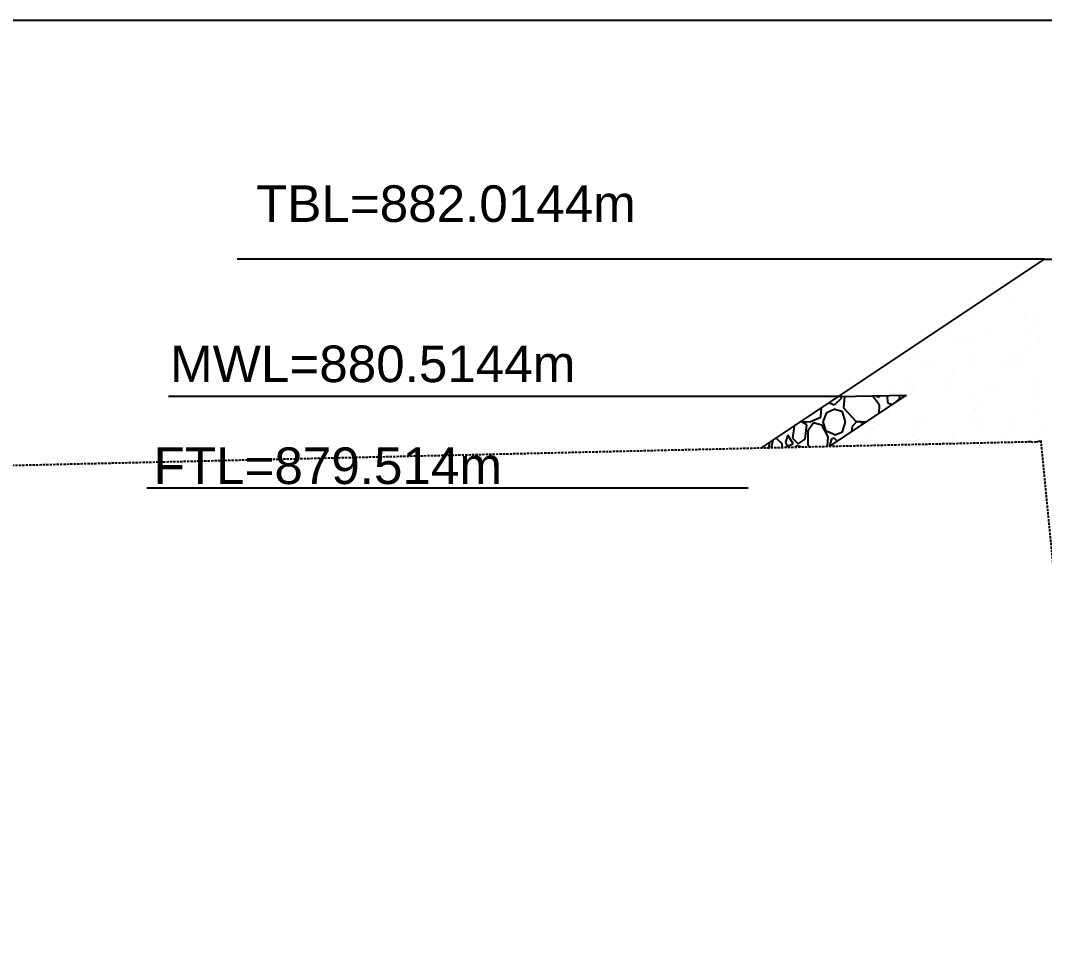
# Model space of a CAD drawing. Header units: millimetres. Extents: x 2640 to 12113, y 6003 to 13668.
# Drawn here: x 3018.2 to 3130.1, y 11365.7 to 11465.6 of the extents above; entities that cross this region are included whole.
import ezdxf

# ---------------------------------------------------------------- set-up
doc = ezdxf.new("R2010")
doc.units = ezdxf.units.MM
doc.linetypes.add('HIDDEN', pattern=[0.375, 0.25, -0.125])
doc.layers.add('GL', color=3, linetype='HIDDEN')
doc.styles.get("Standard").update_dxf_attribs({"font": 'arial.ttf'})

msp = doc.modelspace()

# ---------------------------------------------------------------- linework, layer by layer
at = {"color": 1}
msp.add_line((3130.045, 11439.536), (3041.878, 11439.536), dxfattribs=at)
for p, q in [((3099.133, 11418.929), (3130.045, 11439.536)), ((3130.045, 11439.536), (3160.045, 11439.536)), ((3106.605, 11419.103), (3114.965, 11424.676)), ((3107.559, 11424.546), (3114.965, 11424.676))]:
    msp.add_line(p, q)
at = {"linetype": 'Continuous'}
for p, q in [((3129.033, 11438.545), (3129.033, 11438.545)), ((3127.357, 11436.865), (3127.357, 11436.865)), ((3124.865, 11435.703), (3124.865, 11435.703)), ((3125.294, 11436.171), (3125.294, 11436.171)), ((3125.656, 11436.051), (3125.656, 11436.051)), ((3126.489, 11435.322), (3126.489, 11435.322)), ((3122.549, 11433.174), (3122.549, 11433.174)), ((3127.811, 11433.415), (3127.811, 11433.415)), ((3128.81, 11433.068), (3128.81, 11433.068)), ((3124.108, 11431.887), (3124.108, 11431.887)), ((3129.002, 11432.047), (3129.002, 11432.047)), ((3119.214, 11431.727), (3119.214, 11431.727)), ((3120.524, 11430.965), (3120.524, 11430.965)), ((3121.543, 11431.073), (3121.543, 11431.073)), ((3122.449, 11431.017), (3122.449, 11431.017)), ((3128.083, 11431.35), (3128.083, 11431.35)), ((3129.548, 11430.745), (3129.548, 11430.745)), ((3120.095, 11430.497), (3120.095, 11430.497)), ((3128.257, 11430.028), (3128.257, 11430.028)), ((3115.275, 11428.732), (3115.275, 11428.732)), ((3116.089, 11428.966), (3116.089, 11428.966)), ((3121.815, 11429.008), (3121.815, 11429.008)), ((3126.353, 11429.212), (3126.353, 11429.212)), ((3126.736, 11428.461), (3126.736, 11428.461)), ((3127.524, 11428.535), (3127.524, 11428.535)), ((3116.948, 11428.141), (3116.948, 11428.141)), ((3117.778, 11427.968), (3117.778, 11427.968)), ((3121.842, 11428.301), (3121.842, 11428.301)), ((3121.989, 11427.686), (3121.989, 11427.686)), ((3125.671, 11428.141), (3125.671, 11428.141)), ((3127.095, 11428.067), (3127.095, 11428.067)), ((3115.547, 11426.667), (3115.547, 11426.667)), ((3119.993, 11427.161), (3119.993, 11427.161)), ((3128.711, 11426.578), (3128.711, 11426.578)), ((3113.632, 11425.11), (3113.632, 11425.11)), ((3115.324, 11425.29), (3115.324, 11425.29)), ((3115.721, 11425.345), (3115.721, 11425.345)), ((3115.753, 11425.759), (3115.753, 11425.759)), ((3119.298, 11425.078), (3119.298, 11425.078)), ((3119.31, 11426.09), (3119.31, 11426.09)), ((3124.193, 11425.238), (3124.193, 11425.238)), ((3124.778, 11425.539), (3124.778, 11425.539)), ((3128.824, 11425.158), (3128.824, 11425.158)), ((3129.087, 11425.398), (3129.087, 11425.398)), ((3107.858, 11424.308), (3107.096, 11423.609)), ((3107.837, 11424.551), (3107.858, 11424.308)), ((3108.217, 11424.557), (3108.112, 11423.292)), ((3109.51, 11424.758), (3109.51, 11424.758)), ((3112.049, 11423.609), (3111.274, 11424.611)), ((3111.858, 11424.435), (3111.655, 11424.618)), ((3112.189, 11424.627), (3111.858, 11424.435)), ((3112.849, 11424.639), (3112.938, 11423.8)), ((3114.208, 11424.308), (3113.661, 11423.807)), ((3114.177, 11424.662), (3114.208, 11424.308)), ((3114.404, 11424.918), (3114.404, 11424.918)), ((3114.577, 11424.669), (3114.554, 11424.402)), ((3122.443, 11424.236), (3122.443, 11424.236)), ((3128.983, 11424.513), (3128.983, 11424.513)), ((3105.635, 11422.276), (3105.684, 11423.296)), ((3106.27, 11422.784), (3107.096, 11423.165)), ((3106.578, 11423.892), (3106.588, 11423.8)), ((3107.096, 11423.609), (3106.588, 11423.8)), ((3107.985, 11422.847), (3107.096, 11423.165)), ((3108.302, 11421.768), (3107.985, 11422.847)), ((3108.112, 11423.292), (3109.445, 11421.831)), ((3112.006, 11422.703), (3112.049, 11423.609)), ((3113.394, 11423.628), (3112.938, 11423.8)), ((3122.324, 11422.861), (3122.324, 11422.861)), ((3122.464, 11423.107), (3122.464, 11423.107)), ((3122.753, 11423.329), (3122.753, 11423.329)), ((3129.157, 11423.191), (3129.157, 11423.191)), ((3103.54, 11421.768), (3103.392, 11421.768)), ((3103.461, 11421.814), (3104.429, 11421.768)), ((3104.111, 11421.45), (3103.54, 11421.768)), ((3104.238, 11420.879), (3104.81, 11421.704)), ((3104.429, 11421.768), (3105.635, 11422.276)), ((3104.81, 11421.704), (3105.699, 11421.45)), ((3105.889, 11421.768), (3106.27, 11422.784)), ((3106.207, 11420.752), (3105.889, 11421.768)), ((3107.985, 11420.688), (3108.302, 11421.768)), ((3109.509, 11421.768), (3109.064, 11421.26)), ((3109.445, 11421.831), (3110.614, 11421.775)), ((3109.89, 11421.768), (3109.509, 11421.768)), ((3110.279, 11421.552), (3109.89, 11421.768)), ((3113.008, 11422.762), (3113.008, 11422.762)), ((3116.175, 11421.894), (3116.175, 11421.894)), ((3121.811, 11421.804), (3121.811, 11421.804)), ((3122.715, 11422.171), (3122.715, 11422.171)), ((3126.705, 11421.964), (3126.705, 11421.964)), ((3102.714, 11421.26), (3102.524, 11419.99)), ((3102.833, 11421.395), (3102.714, 11421.26)), ((3103.921, 11419.863), (3104.111, 11421.45)), ((3104.238, 11419.228), (3104.238, 11420.879)), ((3105.699, 11421.45), (3106.397, 11420.117)), ((3107.096, 11420.371), (3106.207, 11420.752)), ((3107.096, 11420.307), (3107.985, 11420.688)), ((3109.064, 11421.26), (3108.978, 11420.684)), ((3112.023, 11421.484), (3112.023, 11421.484)), ((3116.103, 11421.056), (3116.103, 11421.056)), ((3116.917, 11421.644), (3116.917, 11421.644)), ((3122.889, 11420.849), (3122.889, 11420.849)), ((3126.368, 11421.302), (3126.368, 11421.302)), ((3129.753, 11420.9), (3129.753, 11420.9)), ((3099.998, 11419.505), (3099.954, 11418.948)), ((3100.388, 11419.765), (3100.185, 11418.953)), ((3100.746, 11419.99), (3100.716, 11419.984)), ((3100.746, 11419.99), (3101.381, 11419.418)), ((3102.016, 11420.307), (3101.762, 11419.545)), ((3101.762, 11419.545), (3101.952, 11419.101)), ((3102.587, 11419.355), (3102.016, 11420.307)), ((3102.524, 11419.99), (3103.159, 11419.355)), ((3103.159, 11419.355), (3103.921, 11419.863)), ((3106.397, 11420.117), (3106.316, 11419.096)), ((3106.778, 11419.926), (3106.572, 11419.102)), ((3107.096, 11419.99), (3106.778, 11419.926)), ((3107.096, 11419.99), (3107.453, 11419.668)), ((3108.366, 11420.307), (3108.353, 11420.267)), ((3108.379, 11420.285), (3108.366, 11420.307)), ((3109.907, 11419.553), (3109.907, 11419.553)), ((3110.554, 11420.084), (3110.554, 11420.084)), ((3110.983, 11420.553), (3110.983, 11420.553)), ((3116.447, 11419.829), (3116.447, 11419.829)), ((3120.008, 11420.333), (3120.008, 11420.333)), ((3125.685, 11420.231), (3125.685, 11420.231)), ((3129.324, 11420.431), (3129.324, 11420.431)), ((3129.611, 11419.741), (3129.611, 11419.741)), ((3101.381, 11419.418), (3101.419, 11418.982)), ((3101.952, 11419.101), (3102.587, 11419.355)), ((3103.032, 11419.164), (3102.786, 11419.014)), ((3103.453, 11419.029), (3103.032, 11419.164)), ((3104.433, 11419.052), (3104.238, 11419.228)), ((3129.883, 11417.676), (3129.883, 11417.676))]:
    msp.add_line(p, q, dxfattribs=at)
at = {"color": 4}
msp.add_line((3107.559, 11424.546), (3034.393, 11424.546), dxfattribs=at)
at = {"color": 6}
msp.add_line((3097.683, 11414.536), (3032.017, 11414.536), dxfattribs=at)
msp.add_lwpolyline([(2643.227, 10745.787), (3393.227, 10745.787), (3393.227, 11465.613), (2643.227, 11465.613)], close=True)
at = {"layer": 'GL'}
msp.add_lwpolyline([(2845.045, 11414.886), (2882.13, 11415.086), (2913.67, 11415.826), (2940.065, 11415.226), (3128.238, 11419.606), (3128.343, 11419.606), (3128.54, 11419.606), (3128.927, 11419.546), (3129.063, 11419.596), (3129.318, 11419.636), (3129.633, 11419.736), (3135.106, 11363.896), (3145.045, 11368.386), (3153.647, 11372.276), (3161.753, 11365.786), (3182.636, 10947.046), (3190.796, 10892.806), (3191.841, 10839.946), (3192.109, 10835.896)], dxfattribs=at)

# ---------------------------------------------------------------- texts
at = {"color": 1, "insert": (3085.416, 11447.605), "char_height": 4, "attachment_point": 3}
msp.add_mtext_dynamic_manual_height_columns('TBL=882.0144m', width=39.40702, gutter_width=20, heights=[0], dxfattribs=at)
at = {"color": 4, "insert": (3078.816, 11430.107), "char_height": 4, "attachment_point": 3}
msp.add_mtext_dynamic_manual_height_columns('MWL=880.5144m', width=39.40702, gutter_width=20, heights=[0], dxfattribs=at)
at = {"color": 6, "insert": (3070.807, 11418.977), "char_height": 4, "attachment_point": 3}
msp.add_mtext_dynamic_manual_height_columns('FTL=879.514m', width=39.40702, gutter_width=20, heights=[0], dxfattribs=at)

doc.saveas('drawing.dxf')
